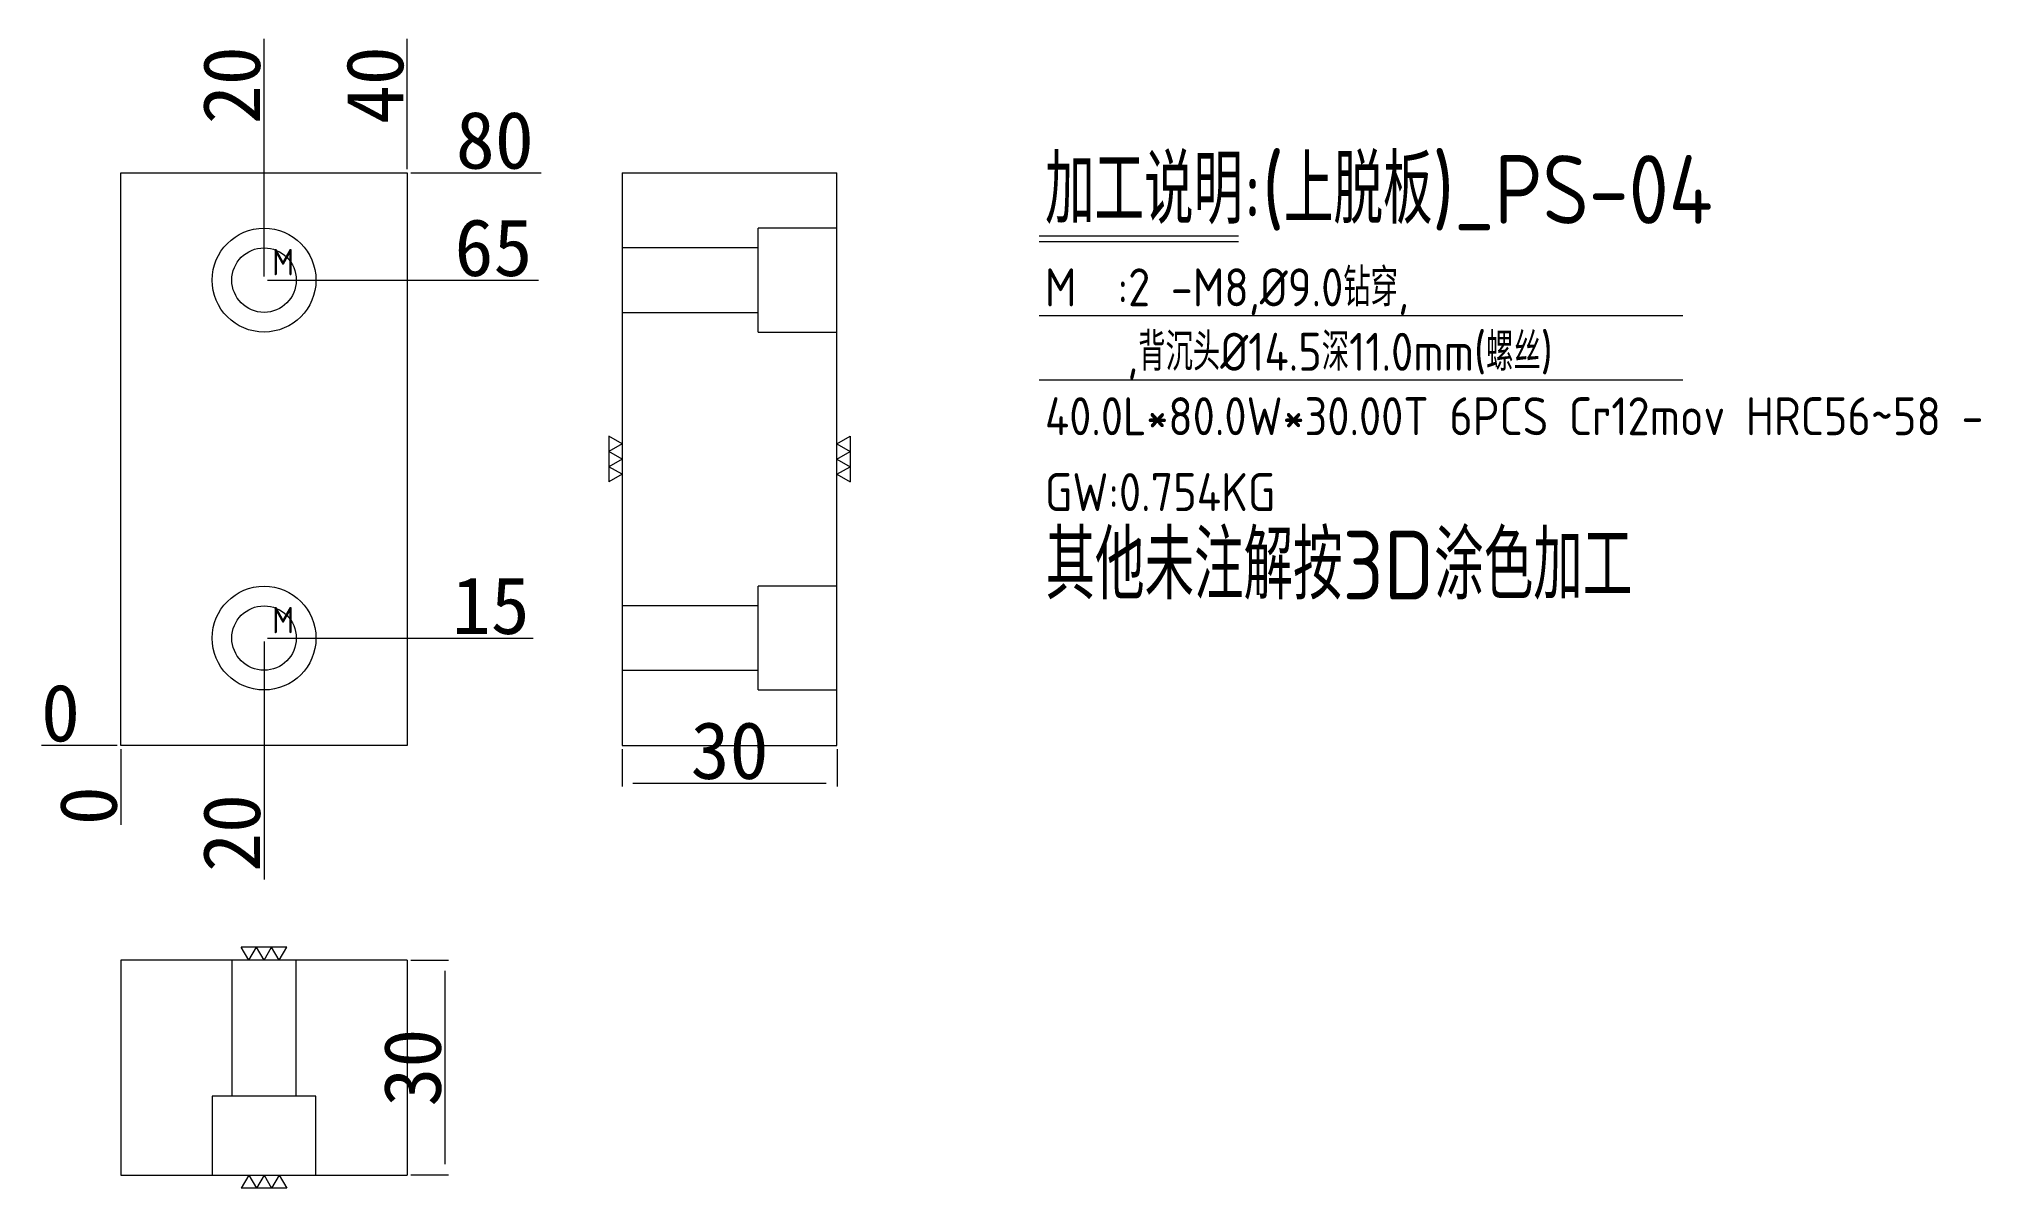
# Model space of a CAD drawing. Header units: millimetres. Extents: x 19074 to 19346, y 49806 to 49967.
import ezdxf

# ---------------------------------------------------------------- set-up
doc = ezdxf.new("R2010")
doc.units = ezdxf.units.MM
doc.linetypes.add('DASHED', pattern=[0])
doc.layers.add('dim', color=4, linetype='Continuous')
doc.layers.add('dim_temp', color=161, linetype='Continuous', lineweight=9)
doc.layers.add('PS', color=7, linetype='Continuous', true_color=0xffffff)
doc.styles.add('_PUG_ERP', font='txt')
doc.styles.add('gbenor', font='gbenor.shx', dxfattribs={"bigfont": 'gbcbig'})
doc.dimstyles.new('_PUG_ERP', dxfattribs={"dimtxt": 8, "dimasz": 1.5, "dimexe": 0.5, "dimexo": 0.5, "dimgap": 0.5, "dimtad": 1, "dimtxsty": '_PUG_ERP', "dimblk": 'CLOSEDBLANK', "dimcen": 0, "dimclrd": 4, "dimclre": 4, "dimclrt": 3, "dimazin": 3, "dimtfac": 1, "dimtmove": 0, "dimatfit": 3, "dimldrblk": 'CLOSEDBLANK', "dimlwd": 9, "dimlwe": 9})

# ---------------------------------------------------------------- blocks, each defined once
blk = doc.blocks.new('*D1266')
at = {"layer": 'Defpoints', "color": 0}
for p in [(19105.86, 49882.82), (19131.11, 49882.82), (19085.86, 49867.82)]:
    blk.add_point(p, dxfattribs=at)
at = {"layer": 'dim_temp', "color": 4, "lineweight": 9}
blk.add_line((19106.36, 49882.82), (19143.41, 49882.82), dxfattribs=at)
at = {"layer": 'dim_temp', "color": 3, "lineweight": 18, "insert": (19137.51, 49887.32), "char_height": 8, "attachment_point": 5, "style": '_PUG_ERP'}
blk.add_mtext('15', dxfattribs=at)
blk = doc.blocks.new('_ClosedBlank')
blk = doc.blocks.new('*D1267')
at = {"layer": 'Defpoints', "color": 0}
for p in [(19105.86, 49932.82), (19131.11, 49932.82), (19085.86, 49867.82)]:
    blk.add_point(p, dxfattribs=at)
at = {"layer": 'dim_temp', "color": 4, "lineweight": 9}
blk.add_line((19106.36, 49932.82), (19144.18, 49932.82), dxfattribs=at)
at = {"layer": 'dim_temp', "color": 3, "lineweight": 18, "insert": (19137.89, 49937.32), "char_height": 8, "attachment_point": 5, "style": '_PUG_ERP'}
blk.add_mtext('65', dxfattribs=at)
blk = doc.blocks.new('*D1268')
at = {"layer": 'Defpoints', "color": 0}
for p in [(19125.86, 49947.82), (19131.11, 49947.82), (19085.86, 49867.82)]:
    blk.add_point(p, dxfattribs=at)
at = {"layer": 'dim_temp', "color": 4, "lineweight": 9}
blk.add_line((19126.36, 49947.82), (19144.56, 49947.82), dxfattribs=at)
at = {"layer": 'dim_temp', "color": 3, "lineweight": 18, "insert": (19138.08, 49952.32), "char_height": 8, "attachment_point": 5, "style": '_PUG_ERP'}
blk.add_mtext('80', dxfattribs=at)
blk = doc.blocks.new('*D1269')
at = {"layer": 'Defpoints', "color": 0}
for p in [(19080.61, 49867.82), (19085.86, 49867.82), (19085.86, 49867.82)]:
    blk.add_point(p, dxfattribs=at)
at = {"layer": 'dim_temp', "color": 4, "lineweight": 9}
blk.add_line((19085.36, 49867.82), (19074.77, 49867.82), dxfattribs=at)
at = {"layer": 'dim_temp', "color": 3, "lineweight": 18, "insert": (19077.44, 49872.32), "char_height": 8, "attachment_point": 5, "style": '_PUG_ERP'}
blk.add_mtext('0', dxfattribs=at)
blk = doc.blocks.new('*D1270')
at = {"layer": 'Defpoints', "color": 0}
for p in [(19105.86, 49882.82), (19085.86, 49867.82), (19105.86, 49862.57)]:
    blk.add_point(p, dxfattribs=at)
at = {"layer": 'dim_temp', "color": 4, "lineweight": 9}
blk.add_line((19105.86, 49882.32), (19105.86, 49849.11), dxfattribs=at)
at = {"layer": 'dim_temp', "color": 3, "lineweight": 18, "insert": (19101.36, 49855.59), "char_height": 8, "attachment_point": 5, "rotation": 90, "style": '_PUG_ERP'}
blk.add_mtext('20', dxfattribs=at)
blk = doc.blocks.new('*D1271')
at = {"layer": 'Defpoints', "color": 0}
for p in [(19085.86, 49867.82), (19085.86, 49867.82), (19085.86, 49862.57)]:
    blk.add_point(p, dxfattribs=at)
at = {"layer": 'dim_temp', "color": 4, "lineweight": 9}
blk.add_line((19085.86, 49867.32), (19085.86, 49856.73), dxfattribs=at)
at = {"layer": 'dim_temp', "color": 3, "lineweight": 18, "insert": (19081.36, 49859.4), "char_height": 8, "attachment_point": 5, "rotation": 90, "style": '_PUG_ERP'}
blk.add_mtext('0', dxfattribs=at)
blk = doc.blocks.new('*D1272')
at = {"layer": 'Defpoints', "color": 0}
for p in [(19125.86, 49953.07), (19125.86, 49947.82), (19085.86, 49867.82)]:
    blk.add_point(p, dxfattribs=at)
at = {"layer": 'dim_temp', "color": 4, "lineweight": 9}
blk.add_line((19125.86, 49948.32), (19125.86, 49966.52), dxfattribs=at)
at = {"layer": 'dim_temp', "color": 3, "lineweight": 18, "insert": (19121.36, 49960.04), "char_height": 8, "attachment_point": 5, "rotation": 90, "style": '_PUG_ERP'}
blk.add_mtext('40', dxfattribs=at)
blk = doc.blocks.new('*D1273')
at = {"layer": 'Defpoints', "color": 0}
for p in [(19105.86, 49953.07), (19105.86, 49932.82), (19085.86, 49867.82)]:
    blk.add_point(p, dxfattribs=at)
at = {"layer": 'dim_temp', "color": 4, "lineweight": 9}
blk.add_line((19105.86, 49933.32), (19105.86, 49966.52), dxfattribs=at)
at = {"layer": 'dim_temp', "color": 3, "lineweight": 18, "insert": (19101.36, 49960.04), "char_height": 8, "attachment_point": 5, "rotation": 90, "style": '_PUG_ERP'}
blk.add_mtext('20', dxfattribs=at)
blk = doc.blocks.new('*D1274')
at = {"layer": 'Defpoints', "color": 0}
for p in [(19125.86, 49837.82), (19125.86, 49807.82), (19131.11, 49807.82)]:
    blk.add_point(p, dxfattribs=at)
at = {"layer": 'dim_temp', "color": 4, "lineweight": 9}
for p, q in [((19126.36, 49837.82), (19131.61, 49837.82)), ((19131.11, 49836.32), (19131.11, 49809.32)), ((19126.36, 49807.82), (19131.61, 49807.82))]:
    blk.add_line(p, q, dxfattribs=at)
at = {"layer": 'dim_temp', "color": 3, "lineweight": 18, "insert": (19126.61, 49822.82), "char_height": 8, "attachment_point": 5, "rotation": 90, "style": '_PUG_ERP'}
blk.add_mtext('30', dxfattribs=at)
blk = doc.blocks.new('*D1275')
at = {"layer": 'Defpoints', "color": 0}
for p in [(19155.86, 49867.82), (19185.86, 49867.82), (19185.86, 49862.57)]:
    blk.add_point(p, dxfattribs=at)
at = {"layer": 'dim_temp', "color": 4, "lineweight": 9}
for p, q in [((19155.86, 49867.32), (19155.86, 49862.07)), ((19185.86, 49867.32), (19185.86, 49862.07)), ((19157.36, 49862.57), (19184.36, 49862.57))]:
    blk.add_line(p, q, dxfattribs=at)
at = {"layer": 'dim_temp', "color": 3, "lineweight": 18, "insert": (19170.86, 49867.07), "char_height": 8, "attachment_point": 5, "style": '_PUG_ERP'}
blk.add_mtext('30', dxfattribs=at)

msp = doc.modelspace()

# ---------------------------------------------------------------- linework, layer by layer
at = {"layer": 'dim', "color": 8, "linetype": 'Continuous', "lineweight": 18}
for p, q in [((19214.088, 49939.015), (19241.909, 49939.015)), ((19214.088, 49938.215), (19241.909, 49938.215)), ((19214.088, 49927.882), (19303.944, 49927.882)), ((19214.088, 49918.882), (19303.944, 49918.882))]:
    msp.add_line(p, q, dxfattribs=at)
at = {"layer": 'dim', "color": 20, "linetype": 'Continuous', "lineweight": 18}
for p, q in [((19155.855, 49909.937), (19154.018, 49910.998)), ((19154.018, 49910.998), (19154.018, 49904.633)), ((19155.855, 49909.937), (19154.018, 49908.876)), ((19185.855, 49909.937), (19187.692, 49910.998)), ((19185.855, 49909.937), (19187.692, 49908.876)), ((19187.692, 49910.998), (19187.692, 49904.633)), ((19155.855, 49907.815), (19154.018, 49908.876)), ((19155.855, 49907.815), (19154.018, 49906.754)), ((19185.855, 49907.815), (19187.692, 49908.876)), ((19185.855, 49907.815), (19187.692, 49906.754)), ((19155.855, 49905.694), (19154.018, 49906.754)), ((19155.855, 49905.694), (19154.018, 49904.633)), ((19185.855, 49905.694), (19187.692, 49906.754)), ((19185.855, 49905.694), (19187.692, 49904.633)), ((19103.733, 49837.815), (19102.673, 49839.653)), ((19109.037, 49839.653), (19102.673, 49839.653)), ((19103.733, 49837.815), (19104.794, 49839.653)), ((19105.855, 49837.815), (19104.794, 49839.653)), ((19105.855, 49837.815), (19106.916, 49839.653)), ((19107.977, 49837.815), (19106.916, 49839.653)), ((19107.977, 49837.815), (19109.037, 49839.653)), ((19103.733, 49807.815), (19102.673, 49805.978)), ((19103.733, 49807.815), (19104.794, 49805.978)), ((19105.855, 49807.815), (19104.794, 49805.978)), ((19105.855, 49807.815), (19106.916, 49805.978)), ((19107.977, 49807.815), (19106.916, 49805.978)), ((19107.977, 49807.815), (19109.037, 49805.978)), ((19109.037, 49805.978), (19102.673, 49805.978))]:
    msp.add_line(p, q, dxfattribs=at)
at = {"layer": 'PS', "color": 11, "linetype": 'Continuous', "lineweight": 18}
for p, q in [((19085.855, 49867.815), (19085.855, 49947.815)), ((19085.855, 49947.815), (19125.855, 49947.815)), ((19125.855, 49947.815), (19125.855, 49867.815)), ((19155.855, 49947.815), (19185.855, 49947.815)), ((19155.855, 49947.815), (19155.855, 49867.815)), ((19185.855, 49867.815), (19185.855, 49947.815)), ((19125.855, 49867.815), (19085.855, 49867.815)), ((19155.855, 49867.815), (19185.855, 49867.815)), ((19085.855, 49837.815), (19085.855, 49807.815)), ((19125.855, 49837.815), (19085.855, 49837.815)), ((19125.855, 49837.815), (19125.855, 49807.815)), ((19085.855, 49807.815), (19125.855, 49807.815))]:
    msp.add_line(p, q, dxfattribs=at)
at = {"layer": 'PS', "color": 11, "linetype": 'DASHED', "lineweight": 13, "ltscale": 0.225283}
for p, q in [((19185.855, 49940.065), (19174.855, 49940.065)), ((19174.855, 49935.295), (19174.855, 49940.065)), ((19174.855, 49937.319), (19155.855, 49937.319)), ((19174.855, 49925.565), (19174.855, 49935.295)), ((19155.855, 49928.312), (19174.855, 49928.312)), ((19174.855, 49925.565), (19185.855, 49925.565)), ((19185.855, 49890.065), (19174.855, 49890.065)), ((19174.855, 49885.295), (19174.855, 49890.065)), ((19174.855, 49887.319), (19155.855, 49887.319)), ((19174.855, 49875.565), (19174.855, 49885.295)), ((19155.855, 49878.312), (19174.855, 49878.312)), ((19174.855, 49875.565), (19185.855, 49875.565)), ((19101.352, 49837.815), (19101.352, 49818.815)), ((19110.359, 49818.815), (19110.359, 49837.815)), ((19098.605, 49818.815), (19098.605, 49807.815)), ((19113.105, 49818.815), (19098.605, 49818.815)), ((19113.105, 49807.815), (19113.105, 49818.815))]:
    msp.add_line(p, q, dxfattribs=at)
at = {"layer": 'PS', "color": 30, "linetype": 'DASHED', "lineweight": 13, "ltscale": 0.225283}
for centre in [(19105.855, 49932.815), (19105.855, 49882.815)]:
    msp.add_circle(centre, 7.25, dxfattribs=at)
at = {"layer": 'PS', "color": 42, "linetype": 'Continuous', "lineweight": 18}
for centre in [(19105.855, 49932.815), (19105.855, 49882.815)]:
    msp.add_circle(centre, 4.503, dxfattribs=at)

# ---------------------------------------------------------------- texts
at = {"layer": 'dim', "color": 4, "lineweight": 18, "style": 'gbenor'}
for s, height, p in [('加工说明:(上脱板)_PS-04', 9.6, (19214.905, 49940.672)), ('M', 3.7, (19106.978, 49933.48)), ('M  :2 -M8,%%c9.0钻穿,', 5.3, (19214.883, 49929.155)), ('    ,背沉头%%c14.5深11.0mm(螺丝)', 5.3, (19214.883, 49920.155)), ('40.0L*80.0W*30.00T 6PCS Cr12mov HRC56~58 - ', 5.3, (19214.883, 49911.155)), ('GW:0.754KG ', 5.3, (19214.883, 49900.555)), ('M', 3.7, (19106.978, 49883.48))]:
    msp.add_text(s, height=height, dxfattribs=at).set_placement(p)
at = {"layer": 'dim', "color": 21, "lineweight": 18, "style": 'gbenor'}
msp.add_text('其他未注解按3D涂色加工', height=9.6, dxfattribs=at).set_placement((19214.978, 49888.205))

# ---------------------------------------------------------------- dimensions: what is measured, and where the dimension line sits
at = {"layer": 'dim_temp', "lineweight": 18}
for feature_location, offset, dtype, origin, picture, middle in [((19125.855, 49947.815), (0, 5.25), 1, (19085.855, 49867.815), '*D1272', (19121.355, 49960.041)), ((19105.855, 49932.815), (0, 20.25), 1, (19085.855, 49867.815), '*D1273', (19101.355, 49960.041)), ((19125.855, 49947.815), (5.25, 0), 0, (19085.855, 49867.815), '*D1268', (19138.081, 49952.315)), ((19105.855, 49932.815), (25.25, 0), 0, (19085.855, 49867.815), '*D1267', (19137.891, 49937.315)), ((19105.855, 49882.815), (25.25, 0), 0, (19085.855, 49867.815), '*D1266', (19137.51, 49887.315)), ((19105.855, 49882.815), (0, -20.25), 1, (19085.855, 49867.815), '*D1270', (19101.355, 49855.589)), ((19085.855002378, 49867.815293467), (-5.25, 0), 0, (19085.855002378, 49867.815293467), '*D1269', (19077.438335711, 49872.315293467)), ((19085.855002378, 49867.815293467), (0, -5.25), 1, (19085.855002378, 49867.815293467), '*D1271', (19081.355002378, 49859.3986268))]:
    dim = msp.add_ordinate_dim(feature_location=feature_location, offset=offset, dtype=dtype, origin=origin, dimstyle='_PUG_ERP', dxfattribs=at)
    dim.commit()
    dim.dimension.update_dxf_attribs({"geometry": picture, "text_midpoint": middle})
dim = msp.add_linear_dim(base=(19185.855, 49862.565), p1=(19155.855, 49867.815), p2=(19185.855, 49867.815), dimstyle='_PUG_ERP', dxfattribs=at)
dim.commit()
dim.dimension.update_dxf_attribs({"geometry": '*D1275', "text_midpoint": (19170.855, 49867.065)})
dim = msp.add_linear_dim(base=(19131.105, 49807.815), p1=(19125.855, 49837.815), p2=(19125.855, 49807.815), angle=90, dimstyle='_PUG_ERP', dxfattribs=at)
dim.commit()
dim.dimension.update_dxf_attribs({"geometry": '*D1274', "text_midpoint": (19126.605, 49822.815)})

doc.saveas('drawing.dxf')
